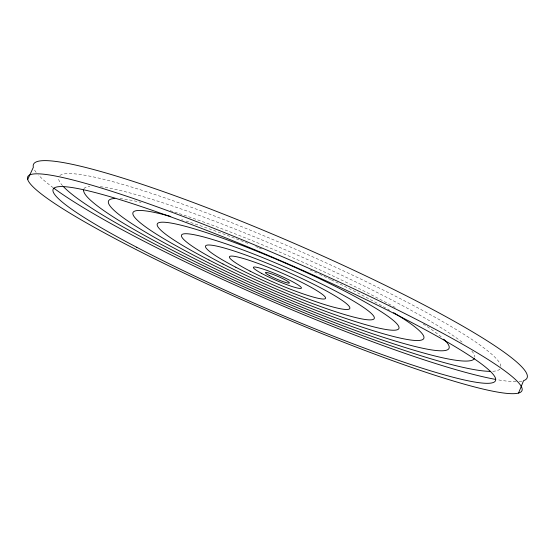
<?xml version="1.0" encoding="UTF-8"?>
<svg xmlns="http://www.w3.org/2000/svg" width="554" height="554" viewBox="0 0 554 554"><rect width="100%" height="100%" fill="white"/><g stroke="black" fill="none" stroke-linecap="round" stroke-linejoin="round"><path stroke-width="0.42" stroke-dasharray="2.77 2.08" d="M181.636 219.668A158.43 17.936 23.4 0 1 183.069 220.111M185.999 221.032A158.43 17.936 23.4 0 1 248.31 243.566M255.74 246.551A158.43 17.936 23.4 0 1 258.219 247.562M259.043 247.894A158.43 17.936 23.4 0 1 262.963 249.501M310.011 269.909A158.43 17.936 23.4 0 1 318.827 273.967M319.623 274.341A158.43 17.936 23.4 0 1 330.613 279.521M331.382 279.888A158.43 17.936 23.4 0 1 378.424 303.938M379.088 304.305A158.43 17.936 23.4 0 1 389.829 310.413M119.934 198.623A185.507 21.08 23.4 0 1 141.041 202.432M170.14 210.665A185.507 21.08 23.4 0 1 396.761 308.356M423.166 323.972A185.507 21.08 23.4 0 1 442.618 338.12M83.966 188.769A212.909 24.293 23.4 0 1 89.859 186.303M100.343 186.712A212.909 24.293 23.4 0 1 285.428 249.854A212.909 24.293 23.4 0 1 462.749 342.677M471.8 351.035A212.909 24.293 23.4 0 1 474.84 357.219M499.923 369.068A240.692 27.596 23.4 0 1 492.222 371.319M62.616 185.722A240.692 27.596 23.4 0 1 58.565 178.672M59.832 175.563A240.692 27.596 23.4 0 1 298.641 250.609A240.692 27.596 23.4 0 1 500.435 368.396M521.875 381.124A268.905 31.003 23.4 0 1 516.834 381.644M515.989 381.658A268.905 31.003 23.4 0 1 496.903 379.635M53.232 187.744A268.905 31.003 23.4 0 1 38.427 175.036M36.149 172.363A268.905 31.003 23.4 0 1 33.926 168.811"/><path stroke-width="0.83" d="M518.565 393.056A269.258 27.818 23.4 0 0 189.482 218.865A269.258 27.818 23.4 0 0 116.437 239.335A269.258 27.818 23.4 0 0 518.565 393.056L523.558 380.667A268.905 31.003 23.4 0 0 297.346 244.75A268.905 31.003 23.4 0 0 33.372 167.253L27.7 179.482M393.617 312.664A158.43 17.936 23.4 0 1 373.929 330.932A158.43 17.936 23.4 0 1 174.302 244.771A158.43 17.936 23.4 0 1 170.764 216.476M443.761 339.173A185.507 21.08 23.4 0 1 276.765 296.715A185.507 21.08 23.4 0 1 114.844 198.491M474.39 358.597A212.909 24.293 23.4 0 1 271.488 296.757A212.909 24.293 23.4 0 1 83.585 190.001M490.401 371.353A240.692 27.596 23.4 0 1 268.545 297.706A240.692 27.596 23.4 0 1 63.315 186.483M495.331 379.351A268.905 31.003 23.4 0 1 267.63 299.444A268.905 31.003 23.4 0 1 53.918 188.249M269.369 275.546A13.074 1.468 23.4 0 0 289.153 283.129A13.074 1.468 23.4 0 0 273.704 274.694A13.074 1.468 23.4 0 0 269.369 275.546M136.796 247.306A241.004 24.764 23.4 0 0 493.344 382.482A241.004 24.764 23.4 0 0 192.799 225.049A241.004 24.764 23.4 0 0 136.796 247.306M250.117 271.128A52.346 5.872 23.4 0 0 325.44 298.509A52.346 5.872 23.4 0 0 256.973 263.018A52.346 5.872 23.4 0 0 250.117 271.128M261.509 273.344A26.149 2.929 23.4 0 0 300.974 288.412A26.149 2.929 23.4 0 0 269.805 271.467A26.149 2.929 23.4 0 0 261.509 273.344M235.796 267.229A78.62 8.836 23.4 0 0 349.567 308.8A78.62 8.836 23.4 0 0 247.583 255.678A78.62 8.836 23.4 0 0 235.796 267.229M208.941 259.999A131.617 14.854 23.4 0 0 398.596 328.938A131.617 14.854 23.4 0 0 226.745 239.688A131.617 14.854 23.4 0 0 208.941 259.999M222.978 263.988A105.031 11.828 23.4 0 0 374.033 318.834A105.031 11.828 23.4 0 0 236.516 247.548A105.031 11.828 23.4 0 0 222.978 263.988"/></g></svg>
